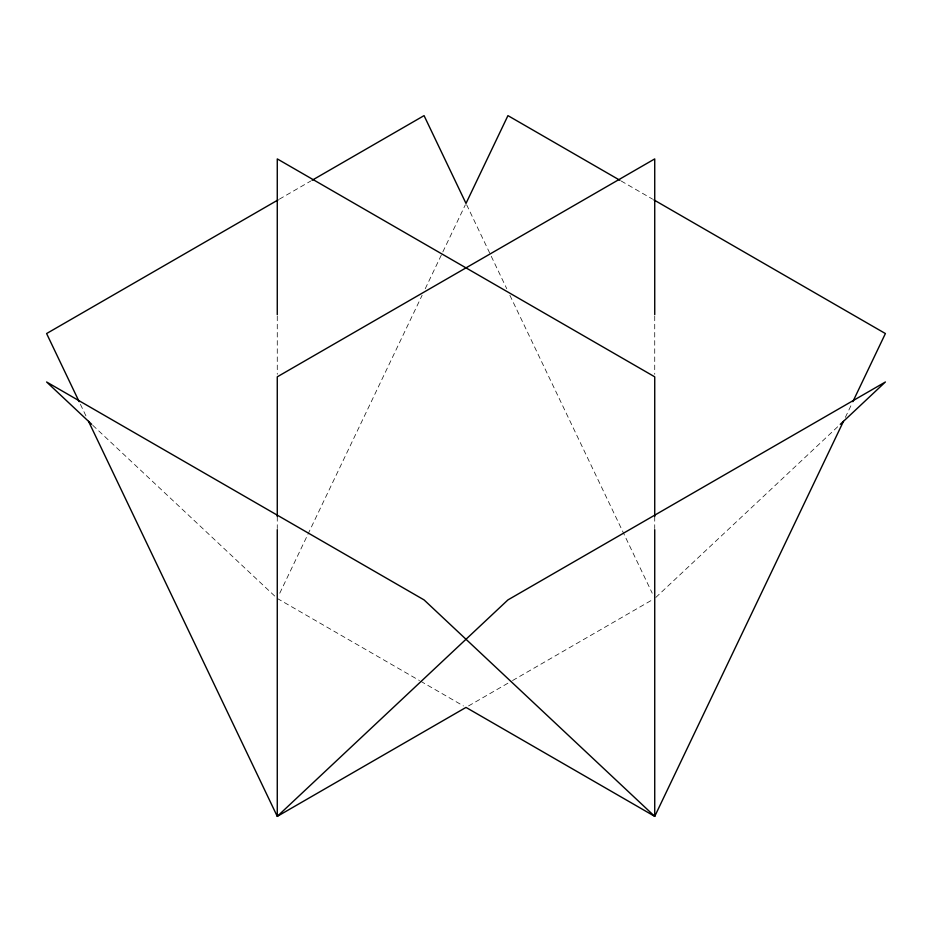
<?xml version="1.0" encoding="UTF-8"?>
<svg xmlns="http://www.w3.org/2000/svg" width="932" height="932" viewBox="0 0 932 932"><rect width="100%" height="100%" fill="white"/><g stroke="black" fill="none" stroke-linecap="round" stroke-linejoin="round"><path stroke-width="0.7" stroke-dasharray="4.66 3.5" d="M279.775 593.195L422.114 295.293M425.248 288.722L465.371 204.737M845.336 417.408L851.592 404.313M655.79 597.459L839.219 425.318M279.367 199.168L310.822 181.006M468.516 705.955L511.295 681.257M512.553 680.535L652.214 599.905M621.178 181.006L652.633 199.168M277.27 598.449L419.447 680.535M420.705 681.257L463.484 705.955M92.781 425.318L276.21 597.459M466.629 204.737L506.752 288.722M509.886 295.293L652.225 593.195M80.408 404.313L86.664 417.408M654.73 316.099L654.73 374.315M654.73 516.549L654.73 528.584M277.27 316.099L277.27 374.315M277.27 516.549L277.27 528.584"/><path stroke-width="1.4" d="M843.46 421.346L654.73 816.374L466 707.411L277.27 816.374L88.54 421.346M852.85 401.692L885.4 333.551L653.891 199.891M840.28 424.328L885.4 381.98L507.94 599.905L277.27 816.374L277.27 529.656M278.109 199.891L46.6 333.551L79.15 401.692M312.08 180.284L424.06 115.626L466 203.421L507.94 115.626L619.92 180.284M91.72 424.328L46.6 381.98L424.06 599.905L654.73 816.374L654.73 529.656M654.73 314.643L654.73 158.906L277.27 376.831L277.27 516.549M654.73 516.549L654.73 376.831L277.27 158.906L277.27 314.643"/></g></svg>
